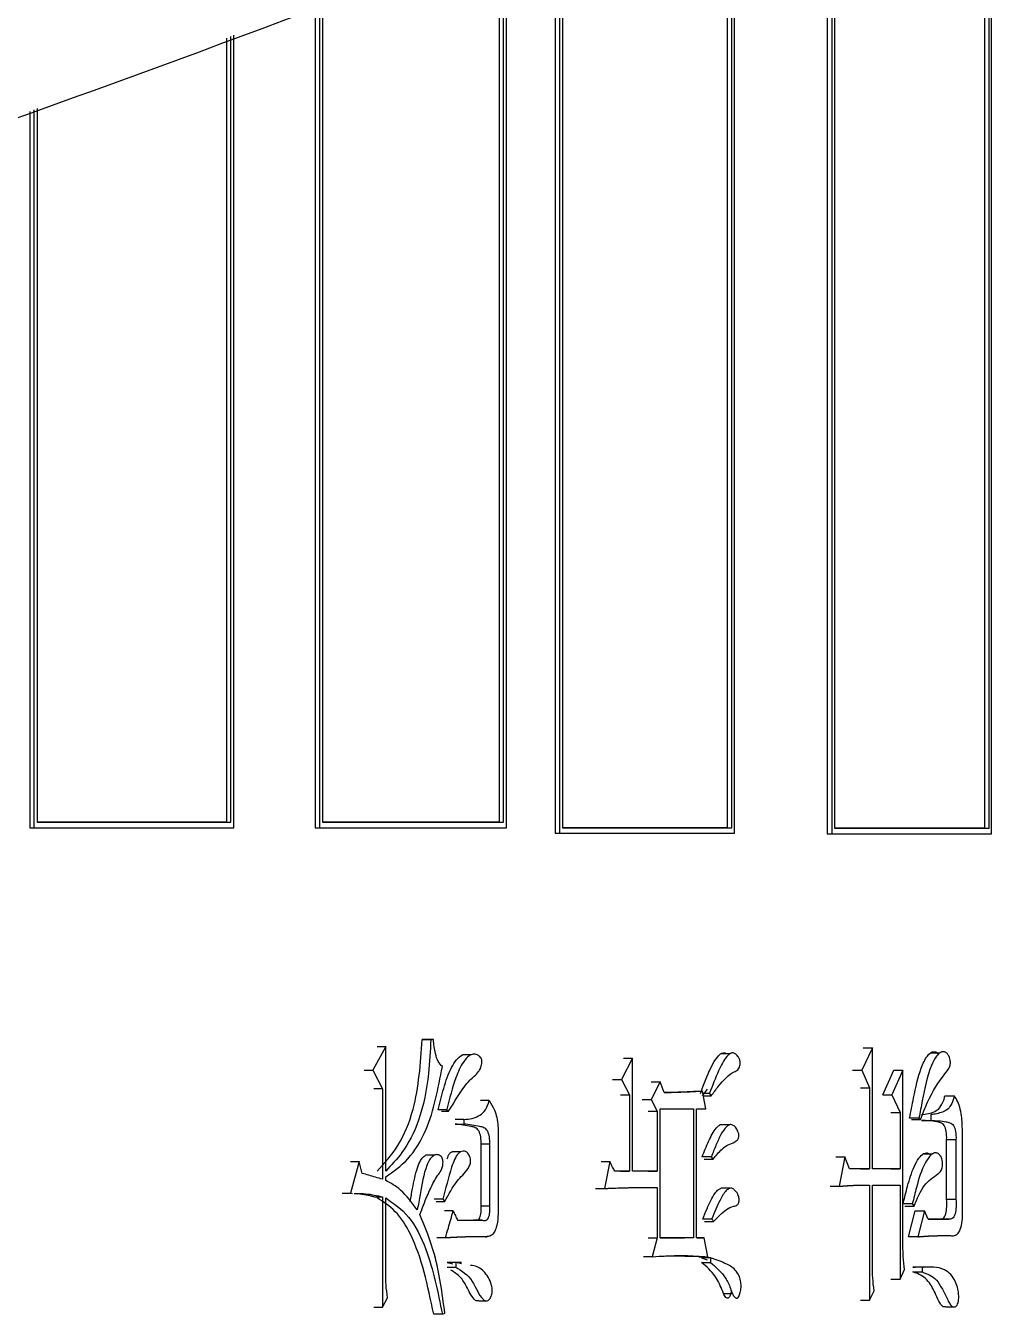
# Model space of a CAD drawing. Header units: millimetres. Extents: x 1890 to 4327, y 775 to 2498.
# Drawn here: x 3067.25 to 3076.33, y 1126.38 to 1138.25 of the extents above; entities that cross this region are included whole.
import ezdxf

# ---------------------------------------------------------------- set-up
doc = ezdxf.new("R2010")
doc.units = ezdxf.units.MM

msp = doc.modelspace()

# ---------------------------------------------------------------- linework, layer by layer
at = {"color": 7, "linetype": 'Continuous', "lineweight": 25}
for p, q in [((3076.087, 1140.904), (3076.087, 1130.855)), ((3076.13, 1130.855), (3076.13, 1140.922)), ((3076.152, 1130.805), (3076.153, 1140.931)), ((3074.639, 1140.298), (3074.638, 1130.805)), ((3074.681, 1140.316), (3074.681, 1130.805)), ((3074.705, 1140.326), (3074.705, 1130.855)), ((3073.76, 1130.86), (3073.76, 1139.931)), ((3073.785, 1130.81), (3073.785, 1139.941)), ((3073.718, 1139.914), (3073.718, 1130.86)), ((3072.133, 1139.268), (3072.133, 1130.81)), ((3072.173, 1139.283), (3072.173, 1130.81)), ((3072.199, 1139.292), (3072.199, 1130.86)), ((3071.684, 1130.86), (3071.684, 1139.1)), ((3071.617, 1139.075), (3071.617, 1130.91)), ((3071.657, 1130.91), (3071.657, 1139.09)), ((3069.922, 1138.443), (3069.922, 1130.86)), ((3069.961, 1138.457), (3069.961, 1130.86)), ((3069.989, 1138.468), (3069.989, 1130.91)), ((3069.143, 1130.91), (3069.143, 1138.152)), ((3069.172, 1130.86), (3069.172, 1138.163)), ((3069.104, 1138.138), (3069.104, 1130.91)), ((3067.292, 1137.462), (3067.292, 1130.86)), ((3067.33, 1137.476), (3067.33, 1130.86)), ((3067.36, 1137.487), (3067.36, 1130.91)), ((3069.104, 1130.91), (3069.143, 1130.91)), ((3071.617, 1130.91), (3071.657, 1130.91)), ((3067.292, 1130.86), (3069.133, 1130.86)), ((3067.292, 1130.86), (3067.33, 1130.86)), ((3069.133, 1130.86), (3069.172, 1130.86)), ((3069.922, 1130.86), (3071.644, 1130.86)), ((3069.922, 1130.86), (3069.961, 1130.86)), ((3071.644, 1130.86), (3071.684, 1130.86)), ((3072.133, 1130.81), (3073.743, 1130.81)), ((3072.133, 1130.81), (3072.173, 1130.81)), ((3073.718, 1130.86), (3073.76, 1130.86)), ((3073.743, 1130.81), (3073.785, 1130.81)), ((3074.638, 1130.805), (3076.109, 1130.805)), ((3074.638, 1130.805), (3074.681, 1130.805)), ((3076.087, 1130.855), (3076.13, 1130.855)), ((3076.109, 1130.805), (3076.152, 1130.805)), ((3070.907, 1128.908), (3070.986, 1128.908)), ((3071.01, 1128.908), (3070.931, 1128.908)), ((3071.01, 1128.908), (3070.986, 1128.908)), ((3070.571, 1128.843), (3070.451, 1128.627)), ((3070.492, 1128.843), (3070.571, 1128.843)), ((3070.571, 1127.696), (3070.571, 1128.843)), ((3071.358, 1128.767), (3071.277, 1128.767)), ((3073.743, 1128.777), (3073.659, 1128.777)), ((3075.056, 1128.832), (3074.958, 1128.627)), ((3075.056, 1127.718), (3075.056, 1128.832)), ((3075.672, 1128.781), (3075.586, 1128.781)), ((3072.844, 1128.735), (3072.743, 1128.54)), ((3072.762, 1128.735), (3072.844, 1128.735)), ((3072.844, 1127.696), (3072.844, 1128.735)), ((3070.373, 1128.627), (3070.451, 1128.627)), ((3070.451, 1128.627), (3070.541, 1128.454)), ((3072.661, 1128.54), (3072.743, 1128.54)), ((3072.743, 1128.54), (3072.816, 1128.399)), ((3074.873, 1128.627), (3074.958, 1128.627)), ((3074.958, 1128.627), (3075.03, 1128.464)), ((3075.15, 1128.4), (3075.252, 1128.627)), ((3075.337, 1128.627), (3075.235, 1128.4)), ((3075.252, 1128.627), (3075.337, 1128.627)), ((3075.337, 1127.004), (3075.337, 1128.627)), ((3070.541, 1128.454), (3070.462, 1128.454)), ((3070.541, 1128.454), (3070.541, 1127.621)), ((3073.099, 1128.518), (3073.016, 1128.356)), ((3073.017, 1128.518), (3073.099, 1128.518)), ((3073.138, 1128.421), (3073.099, 1128.518)), ((3073.406, 1128.432), (3073.489, 1128.432)), ((3073.534, 1128.451), (3073.487, 1128.389)), ((3073.522, 1128.27), (3073.489, 1128.432)), ((3073.554, 1128.41), (3073.493, 1128.41)), ((3074.945, 1128.464), (3075.03, 1128.464)), ((3075.03, 1128.464), (3075.03, 1127.718)), ((3071.525, 1128.345), (3071.445, 1128.345)), ((3072.734, 1128.399), (3072.816, 1128.399)), ((3072.816, 1128.399), (3072.816, 1127.696)), ((3072.934, 1128.356), (3073.016, 1128.356)), ((3073.016, 1128.356), (3073.071, 1128.248)), ((3073.498, 1128.389), (3073.571, 1128.389)), ((3075.15, 1128.4), (3075.235, 1128.4)), ((3075.235, 1128.4), (3075.312, 1128.237)), ((3075.724, 1128.389), (3075.81, 1128.389)), ((3071.134, 1128.259), (3071.054, 1128.259)), ((3071.084, 1128.248), (3071.151, 1128.248)), ((3071.292, 1128.172), (3071.212, 1128.172)), ((3071.292, 1128.172), (3071.292, 1128.129)), ((3072.989, 1128.248), (3073.071, 1128.248)), ((3073.071, 1128.248), (3073.071, 1127.696)), ((3073.099, 1128.27), (3073.407, 1128.27)), ((3073.434, 1128.27), (3073.522, 1128.27)), ((3075.226, 1128.237), (3075.312, 1128.237)), ((3075.312, 1128.237), (3075.312, 1127.718)), ((3075.414, 1128.172), (3075.499, 1128.172)), ((3075.595, 1128.216), (3075.595, 1128.162)), ((3071.212, 1128.129), (3071.292, 1128.129)), ((3073.735, 1128.121), (3073.651, 1128.121)), ((3075.509, 1128.162), (3075.595, 1128.162)), ((3075.885, 1127.35), (3075.885, 1128.053)), ((3071.531, 1127.945), (3071.451, 1127.945)), ((3071.451, 1127.372), (3071.451, 1127.945)), ((3071.531, 1127.372), (3071.531, 1127.945)), ((3071.606, 1128.032), (3071.606, 1127.383)), ((3075.739, 1127.988), (3075.825, 1127.988)), ((3075.739, 1127.437), (3075.739, 1127.988)), ((3075.825, 1127.988), (3075.825, 1127.437)), ((3071.019, 1127.841), (3070.939, 1127.841)), ((3071.26, 1127.873), (3071.18, 1127.873)), ((3074.718, 1127.826), (3074.802, 1127.826)), ((3074.802, 1127.826), (3074.75, 1127.556)), ((3074.844, 1127.718), (3074.802, 1127.826)), ((3075.607, 1127.852), (3075.52, 1127.852)), ((3070.325, 1127.783), (3070.247, 1127.491)), ((3070.247, 1127.783), (3070.325, 1127.783)), ((3070.355, 1127.675), (3070.325, 1127.783)), ((3072.555, 1127.783), (3072.637, 1127.783)), ((3072.637, 1127.783), (3072.586, 1127.534)), ((3072.816, 1127.696), (3072.682, 1127.696)), ((3072.734, 1127.696), (3072.816, 1127.696)), ((3073.071, 1127.696), (3072.844, 1127.696)), ((3072.989, 1127.696), (3073.071, 1127.696)), ((3073.504, 1127.805), (3073.587, 1127.805)), ((3075.03, 1127.718), (3074.844, 1127.718)), ((3074.945, 1127.718), (3075.03, 1127.718)), ((3075.312, 1127.718), (3075.056, 1127.718)), ((3075.226, 1127.718), (3075.312, 1127.718)), ((3070.571, 1127.61), (3070.571, 1127.642)), ((3070.169, 1127.491), (3070.247, 1127.491)), ((3070.247, 1127.491), (3070.265, 1127.49)), ((3070.462, 1127.458), (3070.541, 1127.458)), ((3070.541, 1127.458), (3070.541, 1126.442)), ((3072.505, 1127.534), (3072.586, 1127.534)), ((3073.071, 1127.545), (3073.071, 1127.08)), ((3073.743, 1127.537), (3073.659, 1127.537)), ((3074.666, 1127.556), (3074.75, 1127.556)), ((3075.03, 1127.567), (3075.03, 1126.506)), ((3075.056, 1127.567), (3075.312, 1127.567)), ((3075.056, 1126.809), (3075.056, 1127.567)), ((3075.312, 1127.567), (3075.312, 1126.701)), ((3070.571, 1126.744), (3070.571, 1127.448)), ((3071.098, 1127.437), (3071.019, 1127.437)), ((3071.098, 1127.437), (3071.116, 1127.415)), ((3071.531, 1127.372), (3071.451, 1127.372)), ((3075.353, 1127.372), (3075.439, 1127.372)), ((3075.423, 1127.394), (3075.439, 1127.372)), ((3075.739, 1127.437), (3075.825, 1127.437)), ((3071.192, 1127.329), (3071.113, 1127.329)), ((3071.233, 1127.242), (3071.461, 1127.242)), ((3071.233, 1127.242), (3071.381, 1127.242)), ((3071.461, 1127.242), (3071.381, 1127.242)), ((3073.576, 1127.253), (3073.493, 1127.253)), ((3073.509, 1127.231), (3073.592, 1127.231)), ((3075.388, 1127.091), (3075.449, 1127.329)), ((3075.449, 1127.329), (3075.535, 1127.329)), ((3075.535, 1127.329), (3075.474, 1127.091)), ((3075.57, 1127.253), (3075.535, 1127.329)), ((3075.76, 1127.253), (3075.57, 1127.253)), ((3075.57, 1127.253), (3075.674, 1127.253)), ((3075.674, 1127.253), (3075.76, 1127.253)), ((3075.821, 1127.108), (3075.827, 1127.108)), ((3071.122, 1127.08), (3071.042, 1127.08)), ((3071.491, 1127.091), (3071.507, 1127.091)), ((3072.989, 1127.08), (3073.071, 1127.08)), ((3073.071, 1127.08), (3073.027, 1126.907)), ((3073.407, 1127.08), (3073.099, 1127.08)), ((3073.099, 1127.08), (3073.324, 1127.08)), ((3073.407, 1127.08), (3073.324, 1127.08)), ((3073.505, 1127.08), (3073.434, 1127.08)), ((3073.434, 1127.08), (3073.505, 1127.08)), ((3073.538, 1126.907), (3073.505, 1127.08)), ((3075.474, 1127.091), (3075.388, 1127.091)), ((3073.027, 1126.907), (3072.945, 1126.907)), ((3073.455, 1126.907), (3073.386, 1126.91)), ((3073.455, 1126.907), (3073.538, 1126.907)), ((3073.565, 1126.896), (3073.482, 1126.896)), ((3073.482, 1126.896), (3073.533, 1126.879)), ((3073.565, 1126.896), (3073.565, 1126.853)), ((3071.216, 1126.853), (3071.136, 1126.853)), ((3071.136, 1126.853), (3071.188, 1126.842)), ((3071.136, 1126.809), (3071.216, 1126.809)), ((3071.269, 1126.854), (3071.19, 1126.854)), ((3071.268, 1126.842), (3071.216, 1126.853)), ((3071.216, 1126.853), (3071.216, 1126.809)), ((3073.482, 1126.853), (3073.565, 1126.853)), ((3075.312, 1126.701), (3075.352, 1126.788)), ((3075.514, 1126.809), (3075.429, 1126.809)), ((3075.429, 1126.766), (3075.514, 1126.766)), ((3075.514, 1126.809), (3075.514, 1126.766)), ((3070.541, 1126.442), (3070.589, 1126.528)), ((3073.682, 1126.569), (3073.766, 1126.569)), ((3075.03, 1126.506), (3075.071, 1126.593)), ((3070.462, 1126.442), (3070.541, 1126.442)), ((3071.426, 1126.5), (3071.491, 1126.5)), ((3071.492, 1126.5), (3071.506, 1126.5)), ((3075.731, 1126.446), (3075.8, 1126.446)), ((3075.813, 1126.446), (3075.817, 1126.446)), ((3071.093, 1126.377), (3071.013, 1126.377)), ((3071.093, 1126.377), (3071.116, 1126.387))]:
    msp.add_line(p, q, dxfattribs=at)
at = {"color": 7, "linetype": 'Continuous', "lineweight": 25, "flags": 128}
for points in [[(3074.971, 1128.832), (3074.992, 1128.832), (3075.024, 1128.832), (3075.056, 1128.832)], [(3073.554, 1128.41), (3073.558, 1128.405), (3073.564, 1128.397), (3073.571, 1128.389)], [(3073.099, 1127.08), (3073.099, 1127.675), (3073.099, 1128.27)], [(3073.407, 1128.27), (3073.407, 1127.675), (3073.407, 1127.08)], [(3073.434, 1127.08), (3073.434, 1127.675), (3073.434, 1128.27)], [(3075.484, 1128.183), (3075.457, 1128.183), (3075.428, 1128.183), (3075.398, 1128.183)], [(3075.484, 1128.183), (3075.492, 1128.178), (3075.499, 1128.172)], [(3073.571, 1127.826), (3073.54, 1127.826), (3073.514, 1127.826), (3073.488, 1127.826)], [(3073.571, 1127.826), (3073.579, 1127.815), (3073.587, 1127.805)], [(3071.037, 1127.415), (3071.065, 1127.415), (3071.091, 1127.415), (3071.116, 1127.415)], [(3075.423, 1127.394), (3075.391, 1127.394), (3075.364, 1127.394), (3075.338, 1127.394)], [(3073.576, 1127.253), (3073.584, 1127.242), (3073.592, 1127.231)], [(3075.226, 1126.701), (3075.247, 1126.701), (3075.269, 1126.701), (3075.29, 1126.701), (3075.312, 1126.701)], [(3074.945, 1126.506), (3074.966, 1126.506), (3074.987, 1126.506), (3075.009, 1126.506), (3075.03, 1126.506)]]:
    msp.add_lwpolyline(points, dxfattribs=at)
at = {"color": 7, "linetype": 'Continuous', "lineweight": 25}
for points, knots in [([(3009.456, 1127.481), (3012.016, 1127.506), (3015.597, 1127.541), (3020.866, 1127.82), (3025.33, 1128.155), (3030.646, 1128.721), (3036.215, 1129.494), (3042.029, 1130.504), (3048, 1131.76), (3054.076, 1133.271), (3060.214, 1135.042), (3066.379, 1137.076), (3072.543, 1139.375), (3078.68, 1141.941), (3084.768, 1144.771), (3090.787, 1147.865), (3096.72, 1151.219), (3102.549, 1154.831), (3108.259, 1158.697), (3113.834, 1162.811), (3119.262, 1167.168), (3124.527, 1171.763), (3129.619, 1176.587), (3134.524, 1181.635), (3139.231, 1186.898), (3143.728, 1192.368), (3148.007, 1198.036), (3152.055, 1203.893), (3155.865, 1209.93), (3159.427, 1216.136), (3162.732, 1222.5), (3165.773, 1229.013), (3168.542, 1235.662), (3171.032, 1242.436), (3173.238, 1249.324), (3175.152, 1256.313), (3176.771, 1263.391), (3178.089, 1270.544), (3179.101, 1277.761), (3179.806, 1285.028), (3180.199, 1292.333), (3180.278, 1299.66), (3180.041, 1306.998), (3179.486, 1314.333), (3178.614, 1321.651), (3177.424, 1328.938), (3175.916, 1336.181), (3174.091, 1343.365), (3171.95, 1350.478), (3169.497, 1357.505), (3166.732, 1364.434), (3163.659, 1371.25), (3160.282, 1377.941), (3156.604, 1384.493), (3152.631, 1390.893), (3148.366, 1397.128), (3143.815, 1403.186), (3138.983, 1409.055), (3133.875, 1414.721), (3128.499, 1420.174), (3123.052, 1425.221), (3117.579, 1429.873), (3112.12, 1434.143), (3106.496, 1438.185), (3100.714, 1441.994), (3094.787, 1445.562), (3088.724, 1448.884), (3082.538, 1451.954), (3076.242, 1454.767), (3069.848, 1457.319), (3063.373, 1459.606), (3056.835, 1461.622), (3050.26, 1463.364), (3043.687, 1464.829), (3037.194, 1466.011), (3030.904, 1466.908), (3025.38, 1467.491), (3020.498, 1467.859), (3015.674, 1468.099), (3009.699, 1468.216), (3004.182, 1468.105), (2998.913, 1467.834), (2994.449, 1467.496), (2989.133, 1466.931), (2983.564, 1466.158), (2977.75, 1465.148), (2971.779, 1463.892), (2965.703, 1462.381), (2959.565, 1460.61), (2953.4, 1458.576), (2947.236, 1456.277), (2941.099, 1453.711), (2935.011, 1450.881), (2928.992, 1447.787), (2923.059, 1444.433), (2917.23, 1440.82), (2911.52, 1436.955), (2905.945, 1432.841), (2900.517, 1428.484), (2895.252, 1423.889), (2890.16, 1419.065), (2885.255, 1414.017), (2880.549, 1408.754), (2876.051, 1403.284), (2871.773, 1397.616), (2867.724, 1391.759), (2863.914, 1385.722), (2860.352, 1379.516), (2857.048, 1373.152), (2854.005, 1366.64), (2851.243, 1359.988), (2848.906, 1353.706), (2847.627, 1349.601), (2847.064, 1347.792)], [0, 0, 0, 0, 0.0102074, 0.014274, 0.021037, 0.0280561, 0.0355867, 0.0434511, 0.0515783, 0.0599113, 0.0684099, 0.0770439, 0.085791, 0.0946336, 0.1035582, 0.112554, 0.1216124, 0.1307262, 0.1398897, 0.1490979, 0.1583469, 0.1676331, 0.1769537, 0.1863062, 0.1956884, 0.2050985, 0.2145348, 0.2239961, 0.233481, 0.2429885, 0.2525178, 0.262068, 0.2716385, 0.2812287, 0.2908382, 0.3004664, 0.3101132, 0.3197782, 0.3294613, 0.3391624, 0.3488814, 0.3586183, 0.3683733, 0.3781464, 0.387938, 0.3977483, 0.4075776, 0.4174265, 0.4272956, 0.4371854, 0.4470968, 0.4570307, 0.4669882, 0.4769704, 0.486979, 0.4970156, 0.5070822, 0.5171812, 0.5273154, 0.5374882, 0.5477037, 0.5569145, 0.5661226, 0.5753266, 0.5845258, 0.5937191, 0.6029052, 0.6120821, 0.6212471, 0.6303962, 0.6395236, 0.6486197, 0.6576679, 0.6666375, 0.6754633, 0.6839789, 0.6919633, 0.6976055, 0.7035012, 0.7112199, 0.7214273, 0.7254939, 0.7322569, 0.739276, 0.7468066, 0.754671, 0.7627982, 0.7711312, 0.7796298, 0.7882638, 0.7970109, 0.8058535, 0.8147781, 0.8237739, 0.8328323, 0.8419461, 0.8511096, 0.8603178, 0.8695668, 0.878853, 0.8881736, 0.8975261, 0.9069083, 0.9163184, 0.9257547, 0.935216, 0.9447009, 0.9542084, 0.9637377, 0.9732879, 0.9828584, 0.9924486, 1, 1, 1, 1]), ([(3067.36, 1130.91), (3067.547, 1130.91), (3067.922, 1130.91), (3068.517, 1130.91), (3068.921, 1130.91), (3069.143, 1130.91)], [0, 0, 0, 0, 0.309921, 0.619841, 1, 1, 1, 1]), ([(3069.104, 1130.91), (3068.958, 1130.91), (3068.667, 1130.91), (3068.088, 1130.91), (3067.649, 1130.91), (3067.36, 1130.91)], [0, 0, 0, 0, 0.25537, 0.51074, 1, 1, 1, 1]), ([(3069.989, 1130.91), (3070.165, 1130.91), (3070.516, 1130.91), (3071.073, 1130.91), (3071.45, 1130.91), (3071.657, 1130.91)], [0, 0, 0, 0, 0.309921, 0.619841, 1, 1, 1, 1]), ([(3071.617, 1130.91), (3071.481, 1130.91), (3071.208, 1130.91), (3070.669, 1130.91), (3070.259, 1130.91), (3069.989, 1130.91)], [0, 0, 0, 0, 0.256004, 0.512008, 1, 1, 1, 1]), ([(3067.33, 1130.86), (3067.518, 1130.86), (3067.893, 1130.86), (3068.508, 1130.86), (3068.93, 1130.86), (3069.172, 1130.86)], [0, 0, 0, 0, 0.300081, 0.600162, 1, 1, 1, 1]), ([(3069.961, 1130.86), (3070.137, 1130.86), (3070.489, 1130.86), (3071.064, 1130.86), (3071.459, 1130.86), (3071.684, 1130.86)], [0, 0, 0, 0, 0.300081, 0.600162, 1, 1, 1, 1]), ([(3072.173, 1130.81), (3072.338, 1130.81), (3072.667, 1130.81), (3073.206, 1130.81), (3073.575, 1130.81), (3073.785, 1130.81)], [0, 0, 0, 0, 0.300081, 0.600162, 1, 1, 1, 1]), ([(3072.199, 1130.86), (3072.364, 1130.86), (3072.693, 1130.86), (3073.215, 1130.86), (3073.566, 1130.86), (3073.76, 1130.86)], [0, 0, 0, 0, 0.309921, 0.619841, 1, 1, 1, 1]), ([(3073.718, 1130.86), (3073.591, 1130.86), (3073.337, 1130.86), (3072.834, 1130.86), (3072.45, 1130.86), (3072.199, 1130.86)], [0, 0, 0, 0, 0.256655, 0.51331, 1, 1, 1, 1]), ([(3074.681, 1130.805), (3074.832, 1130.805), (3075.133, 1130.805), (3075.626, 1130.805), (3075.961, 1130.805), (3076.152, 1130.805)], [0, 0, 0, 0, 0.300081, 0.600162, 1, 1, 1, 1]), ([(3074.705, 1130.855), (3074.856, 1130.855), (3075.157, 1130.855), (3075.633, 1130.855), (3075.953, 1130.855), (3076.13, 1130.855)], [0, 0, 0, 0, 0.309921, 0.619841, 1, 1, 1, 1]), ([(3076.087, 1130.855), (3075.971, 1130.855), (3075.739, 1130.855), (3075.282, 1130.855), (3074.933, 1130.855), (3074.705, 1130.855)], [0, 0, 0, 0, 0.257589, 0.515179, 1, 1, 1, 1]), ([(3070.492, 1127.696), (3070.559, 1127.768), (3070.696, 1127.915), (3070.867, 1128.33), (3070.892, 1128.687), (3070.907, 1128.908)], [0, 0, 0, 0, 0.27091, 0.549398, 1, 1, 1, 1]), ([(3070.986, 1128.908), (3070.982, 1128.804), (3070.969, 1128.547), (3070.895, 1128.171), (3070.741, 1127.873), (3070.622, 1127.75), (3070.571, 1127.696)], [0, 0, 0, 0, 0.214752, 0.527903, 0.794745, 1, 1, 1, 1]), ([(3070.93, 1128.908), (3070.926, 1128.908), (3070.918, 1128.908), (3070.91, 1128.908), (3070.907, 1128.908)], [0, 0, 0, 0, 0.56, 1, 1, 1, 1]), ([(3071.093, 1128.659), (3071.079, 1128.673), (3071.051, 1128.702), (3071.023, 1128.793), (3071.015, 1128.864), (3071.01, 1128.908)], [0, 0, 0, 0, 0.268422, 0.549119, 1, 1, 1, 1]), ([(3071.054, 1128.259), (3071.07, 1128.326), (3071.103, 1128.463), (3071.159, 1128.621), (3071.22, 1128.727), (3071.258, 1128.754), (3071.277, 1128.767)], [0, 0, 0, 0, 0.333447, 0.684518, 0.842265, 1, 1, 1, 1]), ([(3071.151, 1128.248), (3071.182, 1128.298), (3071.244, 1128.399), (3071.333, 1128.53), (3071.41, 1128.586), (3071.446, 1128.643), (3071.456, 1128.678), (3071.458, 1128.705), (3071.456, 1128.722), (3071.449, 1128.738), (3071.436, 1128.756), (3071.411, 1128.771), (3071.377, 1128.777), (3071.331, 1128.755), (3071.272, 1128.689), (3071.198, 1128.521), (3071.159, 1128.363), (3071.134, 1128.261), (3071.134, 1128.259)], [0, 0, 0, 0, 0.14, 0.280266, 0.380171, 0.409931, 0.439811, 0.452036, 0.462473, 0.472931, 0.488626, 0.51752, 0.558625, 0.598671, 0.668428, 0.787489, 0.99583, 1, 1, 1, 1]), ([(3073.471, 1128.41), (3073.486, 1128.451), (3073.532, 1128.574), (3073.59, 1128.711), (3073.655, 1128.777), (3073.682, 1128.787), (3073.7, 1128.785), (3073.708, 1128.777), (3073.708, 1128.777)], [0, 0, 0, 0, 0.248256, 0.747976, 0.841052, 0.91959, 0.998812, 1, 1, 1, 1]), ([(3073.571, 1128.389), (3073.592, 1128.419), (3073.658, 1128.508), (3073.739, 1128.597), (3073.81, 1128.622), (3073.827, 1128.646), (3073.835, 1128.667), (3073.838, 1128.688), (3073.837, 1128.707), (3073.832, 1128.726), (3073.819, 1128.752), (3073.799, 1128.774), (3073.773, 1128.788), (3073.743, 1128.781), (3073.693, 1128.734), (3073.628, 1128.605), (3073.581, 1128.483), (3073.554, 1128.411), (3073.554, 1128.41)], [0, 0, 0, 0, 0.113222, 0.341327, 0.387566, 0.408095, 0.428648, 0.444625, 0.457844, 0.471063, 0.493511, 0.536211, 0.570053, 0.604097, 0.65629, 0.801568, 0.997978, 1, 1, 1, 1]), ([(3075.398, 1128.183), (3075.41, 1128.246), (3075.44, 1128.404), (3075.485, 1128.61), (3075.547, 1128.744), (3075.592, 1128.79), (3075.623, 1128.799), (3075.648, 1128.792), (3075.658, 1128.778), (3075.661, 1128.773)], [0, 0, 0, 0, 0.230113, 0.582915, 0.761626, 0.839199, 0.91746, 0.972398, 1, 1, 1, 1]), ([(3075.499, 1128.172), (3075.52, 1128.226), (3075.583, 1128.388), (3075.677, 1128.541), (3075.76, 1128.636), (3075.773, 1128.68), (3075.774, 1128.7), (3075.772, 1128.721), (3075.765, 1128.747), (3075.751, 1128.773), (3075.731, 1128.792), (3075.708, 1128.798), (3075.678, 1128.79), (3075.638, 1128.75), (3075.568, 1128.613), (3075.526, 1128.403), (3075.494, 1128.237), (3075.484, 1128.183), (3075.484, 1128.183)], [0, 0, 0, 0, 0.116248, 0.351545, 0.417546, 0.429975, 0.440278, 0.450547, 0.466965, 0.490882, 0.515264, 0.540739, 0.570383, 0.616277, 0.689853, 0.900941, 0.999644, 1, 1, 1, 1]), ([(3070.571, 1127.642), (3070.642, 1127.691), (3070.785, 1127.791), (3070.993, 1128.127), (3071.054, 1128.456), (3071.093, 1128.659)], [0, 0, 0, 0, 0.270771, 0.548729, 1, 1, 1, 1]), ([(3073.489, 1128.432), (3073.479, 1128.431), (3073.465, 1128.43), (3073.449, 1128.429), (3073.441, 1128.429), (3073.436, 1128.428), (3073.43, 1128.428), (3073.426, 1128.428), (3073.42, 1128.427), (3073.415, 1128.427), (3073.409, 1128.427), (3073.404, 1128.426), (3073.398, 1128.426), (3073.393, 1128.426), (3073.387, 1128.425), (3073.381, 1128.425), (3073.375, 1128.425), (3073.369, 1128.424), (3073.363, 1128.424), (3073.356, 1128.424), (3073.349, 1128.424), (3073.343, 1128.423), (3073.337, 1128.423), (3073.329, 1128.423), (3073.319, 1128.423), (3073.311, 1128.422), (3073.305, 1128.422), (3073.3, 1128.422), (3073.294, 1128.422), (3073.289, 1128.422), (3073.283, 1128.422), (3073.278, 1128.422), (3073.272, 1128.422), (3073.266, 1128.422), (3073.26, 1128.421), (3073.254, 1128.421), (3073.249, 1128.421), (3073.243, 1128.421), (3073.238, 1128.421), (3073.232, 1128.421), (3073.228, 1128.421), (3073.221, 1128.421), (3073.217, 1128.421), (3073.211, 1128.421), (3073.206, 1128.421), (3073.2, 1128.421), (3073.195, 1128.421), (3073.189, 1128.421), (3073.184, 1128.421), (3073.178, 1128.421), (3073.173, 1128.421), (3073.167, 1128.421), (3073.162, 1128.421), (3073.156, 1128.421), (3073.152, 1128.421), (3073.145, 1128.421), (3073.141, 1128.421), (3073.138, 1128.421)], [0, 0, 0, 0, 0.082056, 0.123084, 0.133341, 0.153855, 0.164112, 0.184626, 0.194883, 0.215397, 0.225654, 0.246168, 0.256425, 0.276939, 0.287196, 0.30771, 0.328224, 0.338481, 0.358995, 0.379509, 0.400023, 0.420537, 0.430794, 0.451308, 0.492336, 0.51285, 0.523107, 0.543621, 0.553878, 0.574392, 0.584649, 0.605163, 0.61542, 0.635934, 0.656448, 0.666705, 0.687219, 0.697476, 0.71799, 0.728247, 0.748761, 0.759018, 0.779532, 0.789789, 0.810303, 0.82056, 0.841074, 0.851331, 0.871845, 0.882102, 0.902616, 0.912873, 0.933387, 0.943644, 0.964158, 0.974415, 1, 1, 1, 1]), ([(3073.138, 1128.421), (3073.149, 1128.421), (3073.199, 1128.421), (3073.289, 1128.424), (3073.367, 1128.429), (3073.406, 1128.432)], [0, 0, 0, 0, 0.123403, 0.561636, 1, 1, 1, 1]), ([(3071.292, 1128.172), (3071.342, 1128.176), (3071.412, 1128.182), (3071.494, 1128.256), (3071.515, 1128.315), (3071.525, 1128.345)], [0, 0, 0, 0, 0.550462, 0.77054, 1, 1, 1, 1]), ([(3071.525, 1128.345), (3071.542, 1128.318), (3071.571, 1128.273), (3071.595, 1128.189), (3071.607, 1128.112), (3071.606, 1128.058), (3071.606, 1128.032)], [0, 0, 0, 0, 0.330967, 0.551079, 0.77486, 1, 1, 1, 1]), ([(3075.509, 1128.216), (3075.55, 1128.221), (3075.608, 1128.228), (3075.679, 1128.276), (3075.708, 1128.335), (3075.72, 1128.376), (3075.724, 1128.389)], [0, 0, 0, 0, 0.5013943, 0.7026306, 0.9057015, 1, 1, 1, 1]), ([(3075.81, 1128.389), (3075.803, 1128.364), (3075.788, 1128.317), (3075.75, 1128.26), (3075.701, 1128.239), (3075.648, 1128.223), (3075.613, 1128.218), (3075.595, 1128.216)], [0, 0, 0, 0, 0.1777081, 0.35, 0.5672223, 0.7837017, 1, 1, 1, 1]), ([(3075.885, 1128.053), (3075.884, 1128.098), (3075.882, 1128.171), (3075.866, 1128.266), (3075.843, 1128.338), (3075.821, 1128.372), (3075.81, 1128.389)], [0, 0, 0, 0, 0.3472592, 0.5698518, 0.7878871, 1, 1, 1, 1]), ([(3071.134, 1128.259), (3071.135, 1128.258), (3071.139, 1128.256), (3071.145, 1128.252), (3071.149, 1128.249), (3071.151, 1128.248)], [0, 0, 0, 0, 0.255027, 0.627514, 1, 1, 1, 1]), ([(3071.451, 1127.945), (3071.45, 1127.967), (3071.449, 1128.01), (3071.431, 1128.071), (3071.395, 1128.099), (3071.322, 1128.115), (3071.26, 1128.123), (3071.212, 1128.129)], [0, 0, 0, 0, 0.130153, 0.256408, 0.38449, 0.511557, 1, 1, 1, 1]), ([(3071.531, 1127.945), (3071.53, 1127.967), (3071.529, 1128.01), (3071.511, 1128.071), (3071.475, 1128.099), (3071.402, 1128.115), (3071.341, 1128.123), (3071.292, 1128.129)], [0, 0, 0, 0, 0.13003, 0.256202, 0.384291, 0.511395, 1, 1, 1, 1]), ([(3073.487, 1127.826), (3073.506, 1127.875), (3073.544, 1127.974), (3073.597, 1128.07), (3073.636, 1128.116), (3073.649, 1128.119), (3073.651, 1128.12)], [0, 0, 0, 0, 0.419977, 0.842492, 0.96479, 1, 1, 1, 1]), ([(3073.587, 1127.805), (3073.614, 1127.838), (3073.658, 1127.892), (3073.727, 1127.943), (3073.777, 1127.956), (3073.809, 1127.978), (3073.821, 1127.998), (3073.824, 1128.01), (3073.825, 1128.024), (3073.823, 1128.043), (3073.813, 1128.071), (3073.794, 1128.103), (3073.767, 1128.123), (3073.738, 1128.127), (3073.7, 1128.099), (3073.658, 1128.033), (3073.612, 1127.935), (3073.585, 1127.863), (3073.571, 1127.826), (3073.571, 1127.826)], [0, 0, 0, 0, 0.157954, 0.255242, 0.35249, 0.401724, 0.417192, 0.427834, 0.438557, 0.45242, 0.478029, 0.52635, 0.573066, 0.619079, 0.658607, 0.768684, 0.881292, 0.999134, 1, 1, 1, 1]), ([(3075.739, 1127.988), (3075.74, 1128.013), (3075.74, 1128.06), (3075.719, 1128.124), (3075.683, 1128.144), (3075.614, 1128.159), (3075.556, 1128.16), (3075.509, 1128.162)], [0, 0, 0, 0, 0.130352, 0.254709, 0.382976, 0.510106, 1, 1, 1, 1]), ([(3075.595, 1128.162), (3075.641, 1128.16), (3075.7, 1128.159), (3075.769, 1128.144), (3075.805, 1128.124), (3075.826, 1128.06), (3075.826, 1128.013), (3075.825, 1127.988)], [0, 0, 0, 0, 0.490042, 0.617207, 0.745492, 0.869777, 1, 1, 1, 1]), ([(3070.797, 1127.416), (3070.804, 1127.456), (3070.822, 1127.561), (3070.849, 1127.692), (3070.888, 1127.792), (3070.916, 1127.829), (3070.933, 1127.837), (3070.939, 1127.84)], [0, 0, 0, 0, 0.246919, 0.654828, 0.820581, 0.946757, 1, 1, 1, 1]), ([(3070.886, 1127.296), (3070.908, 1127.354), (3070.947, 1127.458), (3071.003, 1127.576), (3071.046, 1127.654), (3071.078, 1127.692), (3071.095, 1127.737), (3071.1, 1127.771), (3071.098, 1127.798), (3071.092, 1127.816), (3071.08, 1127.833), (3071.061, 1127.845), (3071.034, 1127.85), (3071.003, 1127.835), (3070.973, 1127.801), (3070.923, 1127.689), (3070.895, 1127.525), (3070.871, 1127.386), (3070.862, 1127.339)], [0, 0, 0, 0, 0.150802, 0.270996, 0.331066, 0.383869, 0.414543, 0.44536, 0.459508, 0.473787, 0.489783, 0.51524, 0.550113, 0.584523, 0.63156, 0.679807, 0.891009, 1, 1, 1, 1]), ([(3071.116, 1127.415), (3071.151, 1127.483), (3071.214, 1127.602), (3071.307, 1127.681), (3071.347, 1127.749), (3071.357, 1127.79), (3071.347, 1127.831), (3071.33, 1127.861), (3071.308, 1127.879), (3071.285, 1127.881), (3071.261, 1127.875), (3071.217, 1127.841), (3071.159, 1127.683), (3071.123, 1127.535), (3071.098, 1127.437)], [0, 0, 0, 0, 0.207965, 0.368358, 0.401514, 0.432917, 0.464664, 0.497814, 0.528601, 0.558738, 0.58913, 0.619745, 0.747266, 1, 1, 1, 1]), ([(3071.137, 1127.809), (3071.144, 1127.827), (3071.155, 1127.856), (3071.174, 1127.872), (3071.182, 1127.874), (3071.182, 1127.874)], [0, 0, 0, 0, 0.609563, 0.994779, 1, 1, 1, 1]), ([(3075.338, 1127.394), (3075.351, 1127.448), (3075.38, 1127.567), (3075.426, 1127.716), (3075.479, 1127.814), (3075.52, 1127.856), (3075.553, 1127.867), (3075.575, 1127.86), (3075.585, 1127.846), (3075.589, 1127.842)], [0, 0, 0, 0, 0.249513, 0.540155, 0.702681, 0.82884, 0.898011, 0.96762, 1, 1, 1, 1]), ([(3075.439, 1127.372), (3075.468, 1127.442), (3075.526, 1127.582), (3075.624, 1127.644), (3075.68, 1127.686), (3075.694, 1127.711), (3075.701, 1127.737), (3075.703, 1127.767), (3075.7, 1127.796), (3075.691, 1127.823), (3075.676, 1127.845), (3075.654, 1127.863), (3075.626, 1127.866), (3075.586, 1127.839), (3075.519, 1127.746), (3075.468, 1127.577), (3075.436, 1127.444), (3075.423, 1127.394)], [0, 0, 0, 0, 0.175531, 0.354652, 0.388166, 0.407747, 0.427401, 0.446675, 0.466945, 0.484382, 0.511375, 0.539761, 0.574487, 0.616877, 0.705288, 0.887114, 1, 1, 1, 1]), ([(3072.682, 1127.696), (3072.675, 1127.709), (3072.664, 1127.729), (3072.649, 1127.758), (3072.641, 1127.775), (3072.637, 1127.783)], [0, 0, 0, 0, 0.4283659, 0.7141823, 1, 1, 1, 1]), ([(3070.541, 1127.621), (3070.52, 1127.627), (3070.478, 1127.639), (3070.416, 1127.657), (3070.376, 1127.669), (3070.355, 1127.675)], [0, 0, 0, 0, 0.344184, 0.672092, 1, 1, 1, 1]), ([(3070.862, 1127.339), (3070.813, 1127.406), (3070.725, 1127.524), (3070.618, 1127.584), (3070.571, 1127.61)], [0, 0, 0, 0, 0.563817, 1, 1, 1, 1]), ([(3070.281, 1127.49), (3070.282, 1127.49), (3070.29, 1127.489), (3070.302, 1127.488), (3070.312, 1127.487)], [0, 0, 0, 0, 0.127487, 1, 1, 1, 1]), ([(3070.291, 1127.49), (3070.324, 1127.49), (3070.382, 1127.49), (3070.465, 1127.475), (3070.516, 1127.464), (3070.541, 1127.458)], [0, 0, 0, 0, 0.3872038, 0.6933689, 1, 1, 1, 1]), ([(3070.462, 1127.458), (3070.439, 1127.464), (3070.389, 1127.476), (3070.338, 1127.482), (3070.311, 1127.486)], [0, 0, 0, 0, 0.464247, 1, 1, 1, 1]), ([(3072.586, 1127.534), (3072.59, 1127.534), (3072.597, 1127.535), (3072.606, 1127.536), (3072.615, 1127.536), (3072.622, 1127.537), (3072.631, 1127.537), (3072.638, 1127.538), (3072.645, 1127.538), (3072.652, 1127.539), (3072.659, 1127.539), (3072.672, 1127.539), (3072.709, 1127.541), (3072.759, 1127.542), (3072.815, 1127.543), (3072.851, 1127.544), (3072.876, 1127.544), (3072.888, 1127.544), (3072.895, 1127.544), (3072.902, 1127.544), (3072.909, 1127.544), (3072.918, 1127.544), (3072.925, 1127.544), (3072.934, 1127.544), (3072.941, 1127.544), (3072.948, 1127.544), (3072.955, 1127.544), (3072.962, 1127.545), (3072.971, 1127.545), (3072.978, 1127.545), (3072.987, 1127.545), (3072.994, 1127.545), (3073.001, 1127.545), (3073.008, 1127.545), (3073.015, 1127.545), (3073.022, 1127.545), (3073.027, 1127.545), (3073.032, 1127.545), (3073.036, 1127.545), (3073.039, 1127.545), (3073.044, 1127.545), (3073.047, 1127.545), (3073.052, 1127.545), (3073.055, 1127.545), (3073.059, 1127.545), (3073.064, 1127.545), (3073.068, 1127.545), (3073.071, 1127.545)], [0, 0, 0, 0, 0.021887, 0.043773, 0.054717, 0.076603, 0.087547, 0.109433, 0.120377, 0.13132, 0.153207, 0.16415, 0.207923, 0.383017, 0.470564, 0.558111, 0.601884, 0.623771, 0.634714, 0.645657, 0.667544, 0.678487, 0.700374, 0.711317, 0.733204, 0.744147, 0.755091, 0.776977, 0.787921, 0.809807, 0.820751, 0.842637, 0.853581, 0.864524, 0.886411, 0.897354, 0.908297, 0.919241, 0.924712, 0.935656, 0.941127, 0.952071, 0.957542, 0.968486, 0.973957, 0.979429, 1, 1, 1, 1]), ([(3073.493, 1127.253), (3073.506, 1127.285), (3073.539, 1127.371), (3073.586, 1127.468), (3073.632, 1127.527), (3073.652, 1127.533), (3073.659, 1127.535)], [0, 0, 0, 0, 0.283457, 0.74635, 0.905734, 1, 1, 1, 1]), ([(3073.592, 1127.231), (3073.611, 1127.251), (3073.669, 1127.311), (3073.742, 1127.371), (3073.803, 1127.375), (3073.818, 1127.392), (3073.824, 1127.406), (3073.827, 1127.422), (3073.828, 1127.441), (3073.824, 1127.463), (3073.81, 1127.494), (3073.788, 1127.521), (3073.761, 1127.54), (3073.735, 1127.537), (3073.694, 1127.508), (3073.639, 1127.409), (3073.6, 1127.315), (3073.576, 1127.254), (3073.576, 1127.253)], [0, 0, 0, 0, 0.107766, 0.324959, 0.382514, 0.397632, 0.412828, 0.427374, 0.444539, 0.463227, 0.487605, 0.551575, 0.589695, 0.627994, 0.678884, 0.799951, 0.99622, 1, 1, 1, 1]), ([(3074.75, 1127.556), (3074.752, 1127.556), (3074.755, 1127.556), (3074.76, 1127.557), (3074.766, 1127.557), (3074.771, 1127.557), (3074.775, 1127.558), (3074.779, 1127.558), (3074.784, 1127.558), (3074.789, 1127.559), (3074.793, 1127.559), (3074.797, 1127.56), (3074.801, 1127.56), (3074.807, 1127.56), (3074.811, 1127.561), (3074.815, 1127.561), (3074.819, 1127.561), (3074.824, 1127.561), (3074.828, 1127.562), (3074.832, 1127.562), (3074.837, 1127.562), (3074.841, 1127.563), (3074.846, 1127.563), (3074.85, 1127.563), (3074.854, 1127.563), (3074.859, 1127.564), (3074.863, 1127.564), (3074.868, 1127.564), (3074.872, 1127.564), (3074.876, 1127.564), (3074.881, 1127.564), (3074.885, 1127.565), (3074.889, 1127.565), (3074.893, 1127.565), (3074.898, 1127.565), (3074.903, 1127.565), (3074.907, 1127.565), (3074.911, 1127.565), (3074.915, 1127.566), (3074.92, 1127.566), (3074.924, 1127.566), (3074.928, 1127.566), (3074.932, 1127.566), (3074.937, 1127.566), (3074.942, 1127.566), (3074.946, 1127.566), (3074.95, 1127.566), (3074.955, 1127.566), (3074.959, 1127.566), (3074.963, 1127.566), (3074.967, 1127.566), (3074.972, 1127.566), (3074.977, 1127.566), (3074.981, 1127.566), (3074.985, 1127.566), (3074.989, 1127.566), (3074.994, 1127.566), (3074.998, 1127.566), (3075.003, 1127.567), (3075.007, 1127.567), (3075.011, 1127.567), (3075.016, 1127.567), (3075.02, 1127.567), (3075.025, 1127.567), (3075.028, 1127.567), (3075.03, 1127.567)], [0, 0, 0, 0, 0.018243, 0.036487, 0.05473, 0.072974, 0.091217, 0.100339, 0.118582, 0.136826, 0.155069, 0.164191, 0.182434, 0.200678, 0.218921, 0.228043, 0.246286, 0.26453, 0.273652, 0.291895, 0.310138, 0.328382, 0.337504, 0.355747, 0.37399, 0.383112, 0.401356, 0.419599, 0.437843, 0.446964, 0.465208, 0.483451, 0.492573, 0.510816, 0.52906, 0.547303, 0.556425, 0.574668, 0.592912, 0.602033, 0.620277, 0.63852, 0.647642, 0.665886, 0.684129, 0.702372, 0.711494, 0.729738, 0.747981, 0.757103, 0.775346, 0.79359, 0.811833, 0.820955, 0.839198, 0.857442, 0.866563, 0.884807, 0.90305, 0.921294, 0.930415, 0.948659, 0.966902, 0.976024, 1, 1, 1, 1]), ([(3071.013, 1126.377), (3070.958, 1126.639), (3070.883, 1127.002), (3070.667, 1127.338), (3070.55, 1127.411), (3070.492, 1127.448)], [0, 0, 0, 0, 0.571246, 0.788502, 1, 1, 1, 1]), ([(3070.571, 1127.448), (3070.644, 1127.398), (3070.794, 1127.297), (3070.984, 1126.915), (3071.051, 1126.582), (3071.093, 1126.377)], [0, 0, 0, 0, 0.269245, 0.548175, 1, 1, 1, 1]), ([(3071.414, 1127.243), (3071.418, 1127.245), (3071.427, 1127.248), (3071.442, 1127.271), (3071.452, 1127.316), (3071.451, 1127.353), (3071.451, 1127.372)], [0, 0, 0, 0, 0.1155788, 0.2906974, 0.6408722, 1, 1, 1, 1]), ([(3071.461, 1127.242), (3071.471, 1127.24), (3071.486, 1127.237), (3071.506, 1127.247), (3071.523, 1127.271), (3071.532, 1127.317), (3071.531, 1127.353), (3071.531, 1127.372)], [0, 0, 0, 0, 0.227751, 0.352705, 0.480942, 0.73722, 1, 1, 1, 1]), ([(3071.606, 1127.383), (3071.607, 1127.347), (3071.608, 1127.276), (3071.596, 1127.188), (3071.572, 1127.13), (3071.538, 1127.093), (3071.509, 1127.092), (3071.49, 1127.091)], [0, 0, 0, 0, 0.261044, 0.518862, 0.648585, 0.774158, 1, 1, 1, 1]), ([(3075.69, 1127.256), (3075.695, 1127.256), (3075.706, 1127.257), (3075.72, 1127.274), (3075.735, 1127.31), (3075.741, 1127.368), (3075.74, 1127.414), (3075.739, 1127.437)], [0, 0, 0, 0, 0.123833, 0.265729, 0.412685, 0.704407, 1, 1, 1, 1]), ([(3075.825, 1127.437), (3075.826, 1127.414), (3075.828, 1127.368), (3075.821, 1127.31), (3075.806, 1127.274), (3075.787, 1127.253), (3075.771, 1127.253), (3075.76, 1127.253)], [0, 0, 0, 0, 0.261231, 0.519065, 0.649006, 0.774533, 1, 1, 1, 1]), ([(3075.775, 1127.101), (3075.787, 1127.1), (3075.811, 1127.098), (3075.847, 1127.119), (3075.875, 1127.176), (3075.887, 1127.26), (3075.886, 1127.32), (3075.885, 1127.35)], [0, 0, 0, 0, 0.177715, 0.3563568, 0.5410477, 0.7687672, 1, 1, 1, 1]), ([(3071.116, 1126.387), (3071.091, 1126.572), (3071.048, 1126.899), (3070.935, 1127.176), (3070.886, 1127.296)], [0, 0, 0, 0, 0.565186, 1, 1, 1, 1]), ([(3071.122, 1127.08), (3071.131, 1127.11), (3071.147, 1127.167), (3071.17, 1127.25), (3071.185, 1127.302), (3071.192, 1127.329)], [0, 0, 0, 0, 0.367076, 0.683538, 1, 1, 1, 1]), ([(3071.192, 1127.329), (3071.199, 1127.314), (3071.213, 1127.285), (3071.227, 1127.256), (3071.233, 1127.242)], [0, 0, 0, 0, 0.500001, 1, 1, 1, 1]), ([(3075.474, 1127.091), (3075.476, 1127.091), (3075.479, 1127.091), (3075.485, 1127.091), (3075.49, 1127.092), (3075.495, 1127.092), (3075.501, 1127.093), (3075.505, 1127.093), (3075.51, 1127.093), (3075.514, 1127.094), (3075.52, 1127.094), (3075.525, 1127.094), (3075.53, 1127.095), (3075.534, 1127.095), (3075.539, 1127.095), (3075.543, 1127.096), (3075.547, 1127.096), (3075.552, 1127.096), (3075.557, 1127.097), (3075.563, 1127.097), (3075.567, 1127.097), (3075.572, 1127.097), (3075.576, 1127.098), (3075.582, 1127.098), (3075.586, 1127.098), (3075.592, 1127.098), (3075.599, 1127.099), (3075.606, 1127.099), (3075.61, 1127.099), (3075.615, 1127.099), (3075.619, 1127.1), (3075.624, 1127.1), (3075.628, 1127.1), (3075.633, 1127.1), (3075.638, 1127.1), (3075.643, 1127.1), (3075.648, 1127.1), (3075.652, 1127.1), (3075.657, 1127.101), (3075.662, 1127.101), (3075.666, 1127.101), (3075.671, 1127.101), (3075.675, 1127.101), (3075.681, 1127.101), (3075.685, 1127.101), (3075.69, 1127.101), (3075.694, 1127.101), (3075.699, 1127.101), (3075.704, 1127.101), (3075.708, 1127.101), (3075.713, 1127.101), (3075.718, 1127.101), (3075.723, 1127.101), (3075.727, 1127.101), (3075.731, 1127.101), (3075.737, 1127.101), (3075.741, 1127.101), (3075.746, 1127.101), (3075.75, 1127.101), (3075.755, 1127.101), (3075.76, 1127.101), (3075.764, 1127.101), (3075.769, 1127.101), (3075.773, 1127.101), (3075.775, 1127.101)], [0, 0, 0, 0, 0.017781, 0.035561, 0.053342, 0.071122, 0.088903, 0.106683, 0.115574, 0.133354, 0.151135, 0.168916, 0.186696, 0.195586, 0.213367, 0.231148, 0.240038, 0.257818, 0.275599, 0.29338, 0.31116, 0.320051, 0.337831, 0.355612, 0.373392, 0.382283, 0.417844, 0.435624, 0.453405, 0.462295, 0.480076, 0.497857, 0.506747, 0.524527, 0.542308, 0.560089, 0.577869, 0.586759, 0.60454, 0.622321, 0.640101, 0.648992, 0.666772, 0.684553, 0.702333, 0.711224, 0.729004, 0.746785, 0.764565, 0.773456, 0.791236, 0.809017, 0.826797, 0.835688, 0.853468, 0.871249, 0.889029, 0.89792, 0.9157, 0.933481, 0.951262, 0.960152, 0.977932, 1, 1, 1, 1]), ([(3071.49, 1127.091), (3071.487, 1127.091), (3071.481, 1127.091), (3071.473, 1127.091), (3071.468, 1127.091), (3071.462, 1127.091), (3071.456, 1127.09), (3071.451, 1127.09), (3071.445, 1127.09), (3071.439, 1127.09), (3071.434, 1127.09), (3071.428, 1127.09), (3071.422, 1127.09), (3071.417, 1127.09), (3071.411, 1127.09), (3071.405, 1127.09), (3071.4, 1127.09), (3071.394, 1127.09), (3071.388, 1127.09), (3071.382, 1127.09), (3071.377, 1127.09), (3071.371, 1127.09), (3071.365, 1127.09), (3071.36, 1127.09), (3071.354, 1127.09), (3071.348, 1127.09), (3071.343, 1127.089), (3071.337, 1127.089), (3071.331, 1127.089), (3071.326, 1127.089), (3071.32, 1127.089), (3071.314, 1127.089), (3071.309, 1127.089), (3071.303, 1127.088), (3071.297, 1127.088), (3071.291, 1127.088), (3071.286, 1127.088), (3071.28, 1127.088), (3071.274, 1127.087), (3071.269, 1127.087), (3071.263, 1127.087), (3071.257, 1127.087), (3071.252, 1127.087), (3071.246, 1127.086), (3071.24, 1127.086), (3071.234, 1127.086), (3071.229, 1127.086), (3071.223, 1127.085), (3071.217, 1127.085), (3071.212, 1127.085), (3071.206, 1127.084), (3071.2, 1127.084), (3071.194, 1127.084), (3071.189, 1127.083), (3071.183, 1127.083), (3071.177, 1127.083), (3071.172, 1127.083), (3071.166, 1127.082), (3071.16, 1127.082), (3071.154, 1127.082), (3071.149, 1127.081), (3071.143, 1127.081), (3071.137, 1127.081), (3071.13, 1127.08), (3071.125, 1127.08), (3071.122, 1127.08)], [0, 0, 0, 0, 0.030924, 0.046386, 0.061848, 0.07731, 0.092772, 0.108234, 0.123697, 0.139159, 0.154621, 0.170083, 0.185545, 0.201007, 0.216469, 0.231931, 0.247393, 0.262855, 0.278317, 0.293779, 0.309241, 0.324703, 0.340165, 0.355628, 0.37109, 0.386552, 0.402014, 0.417476, 0.432938, 0.4484, 0.463862, 0.479324, 0.494786, 0.510248, 0.52571, 0.541172, 0.556634, 0.572097, 0.587559, 0.603021, 0.618483, 0.633945, 0.649407, 0.664869, 0.680331, 0.695793, 0.711255, 0.726717, 0.742179, 0.757641, 0.773103, 0.788566, 0.804028, 0.81949, 0.834952, 0.850414, 0.865876, 0.881338, 0.8968, 0.912262, 0.927724, 0.943186, 0.958648, 0.97411, 1, 1, 1, 1]), ([(3075.352, 1126.788), (3075.347, 1126.827), (3075.338, 1126.899), (3075.337, 1126.972), (3075.337, 1127.004)], [0, 0, 0, 0, 0.558835, 1, 1, 1, 1]), ([(3073.027, 1126.907), (3073.069, 1126.909), (3073.116, 1126.913), (3073.174, 1126.915), (3073.231, 1126.917), (3073.355, 1126.919), (3073.467, 1126.911), (3073.538, 1126.907)], [0, 0, 0, 0, 0.2447343, 0.2753248, 0.336506, 0.5812465, 1, 1, 1, 1]), ([(3073.12, 1126.912), (3073.161, 1126.914), (3073.223, 1126.916), (3073.336, 1126.913), (3073.377, 1126.912), (3073.393, 1126.911), (3073.394, 1126.911), (3073.394, 1126.911)], [0, 0, 0, 0, 0.537965, 0.821873, 0.950268, 0.983843, 1, 1, 1, 1]), ([(3073.565, 1126.853), (3073.607, 1126.816), (3073.671, 1126.761), (3073.741, 1126.647), (3073.764, 1126.557), (3073.792, 1126.527), (3073.803, 1126.523), (3073.811, 1126.525), (3073.82, 1126.533), (3073.831, 1126.553), (3073.841, 1126.589), (3073.847, 1126.636), (3073.842, 1126.689), (3073.826, 1126.737), (3073.786, 1126.799), (3073.698, 1126.849), (3073.618, 1126.879), (3073.567, 1126.895), (3073.565, 1126.896)], [0, 0, 0, 0, 0.193081, 0.290157, 0.386754, 0.407978, 0.421447, 0.432598, 0.443754, 0.462204, 0.496546, 0.533829, 0.57207, 0.615267, 0.659288, 0.789027, 0.990755, 1, 1, 1, 1]), ([(3070.589, 1126.528), (3070.583, 1126.568), (3070.572, 1126.639), (3070.571, 1126.712), (3070.571, 1126.744)], [0, 0, 0, 0, 0.558835, 1, 1, 1, 1]), ([(3071.425, 1126.502), (3071.42, 1126.501), (3071.407, 1126.497), (3071.363, 1126.532), (3071.324, 1126.626), (3071.256, 1126.73), (3071.202, 1126.764), (3071.172, 1126.782)], [0, 0, 0, 0, 0.045578, 0.128146, 0.446444, 0.694721, 1, 1, 1, 1]), ([(3071.216, 1126.809), (3071.272, 1126.777), (3071.373, 1126.717), (3071.431, 1126.539), (3071.491, 1126.496), (3071.518, 1126.501), (3071.539, 1126.53), (3071.553, 1126.572), (3071.552, 1126.621), (3071.538, 1126.679), (3071.495, 1126.756), (3071.428, 1126.818), (3071.373, 1126.824), (3071.353, 1126.826)], [0, 0, 0, 0, 0.247601, 0.449259, 0.486524, 0.522863, 0.561727, 0.602638, 0.642741, 0.6832, 0.762195, 0.913729, 1, 1, 1, 1]), ([(3073.757, 1126.596), (3073.755, 1126.585), (3073.751, 1126.566), (3073.743, 1126.544), (3073.734, 1126.53), (3073.725, 1126.524), (3073.716, 1126.524), (3073.704, 1126.531), (3073.689, 1126.551), (3073.662, 1126.623), (3073.603, 1126.752), (3073.527, 1126.815), (3073.482, 1126.853)], [0, 0, 0, 0, 0.052352, 0.091245, 0.123383, 0.145705, 0.168025, 0.200351, 0.251226, 0.32, 0.595425, 1, 1, 1, 1]), ([(3075.071, 1126.593), (3075.066, 1126.633), (3075.057, 1126.704), (3075.056, 1126.777), (3075.056, 1126.809)], [0, 0, 0, 0, 0.558835, 1, 1, 1, 1]), ([(3075.429, 1126.809), (3075.461, 1126.813), (3075.495, 1126.816), (3075.529, 1126.809), (3075.53, 1126.808)], [0, 0, 0, 0, 0.963669, 1, 1, 1, 1]), ([(3075.731, 1126.446), (3075.726, 1126.445), (3075.716, 1126.442), (3075.697, 1126.451), (3075.67, 1126.489), (3075.633, 1126.576), (3075.567, 1126.702), (3075.487, 1126.747), (3075.438, 1126.763), (3075.429, 1126.766)], [0, 0, 0, 0, 0.0386302, 0.0873539, 0.1580172, 0.3165779, 0.5810644, 0.9238412, 1, 1, 1, 1]), ([(3075.514, 1126.766), (3075.561, 1126.749), (3075.654, 1126.716), (3075.723, 1126.558), (3075.768, 1126.472), (3075.787, 1126.448), (3075.806, 1126.442), (3075.822, 1126.447), (3075.836, 1126.46), (3075.845, 1126.483), (3075.851, 1126.517), (3075.851, 1126.56), (3075.843, 1126.617), (3075.819, 1126.684), (3075.778, 1126.75), (3075.676, 1126.818), (3075.585, 1126.813), (3075.516, 1126.809), (3075.514, 1126.809)], [0, 0, 0, 0, 0.166517, 0.336736, 0.370754, 0.398968, 0.419707, 0.44043, 0.457693, 0.475082, 0.493885, 0.523597, 0.555079, 0.603262, 0.6747, 0.747935, 0.993843, 1, 1, 1, 1])]:
    msp.add_open_spline(points, degree=3, knots=knots, dxfattribs=at)

doc.saveas('drawing.dxf')
